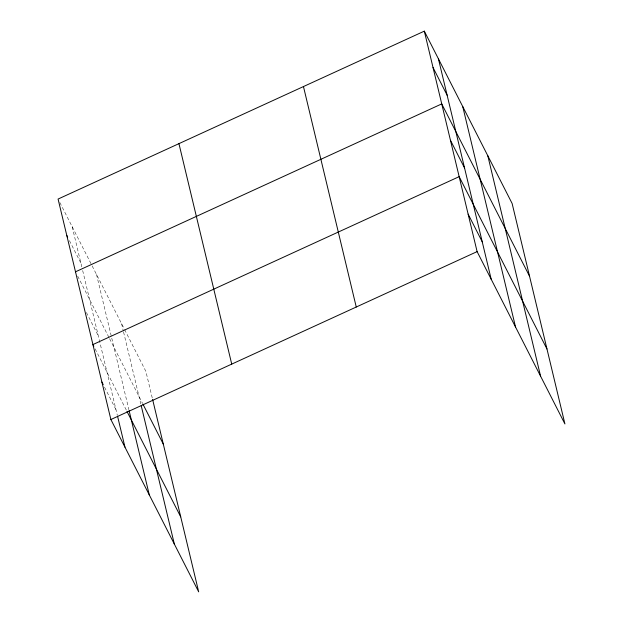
<?xml version="1.0" encoding="UTF-8"?>
<svg xmlns="http://www.w3.org/2000/svg" width="623" height="623" viewBox="0 0 623 623"><rect width="100%" height="100%" fill="white"/><g stroke="black" fill="none" stroke-linecap="round" stroke-linejoin="round"><path stroke-width="0.47" stroke-dasharray="3.12 2.34" d="M59.847 202.514L91.721 265.087M92.157 265.935L124.172 328.765M124.608 329.614L145.891 371.386L152.362 398.44M69.433 240.618L80.889 263.101M77.704 276.129L109.15 337.837M109.578 338.686L142.465 403.221M86.418 312.505L98.309 335.852M95.124 348.88L126.57 410.588M104.539 387.226L115.995 409.7M121.563 323.649L123.354 331.109M123.572 332.043L140.775 403.86M96.503 274.463L128.891 409.708M72.175 226.717L81.784 266.831M82.672 270.561L117.342 415.323"/><path stroke-width="0.93" d="M424.318 31.15L477.109 251.614L564.921 423.944L512.122 203.48L424.318 31.15L58.079 199.056L110.878 419.52L198.682 591.85L152.588 399.366M75.5 271.807L441.738 103.901L529.55 276.23M110.878 419.52L477.109 251.614M433.032 67.525L447.127 95.194M450.452 140.276L464.548 167.945M546.971 348.989L459.159 176.652L92.928 344.558L93.808 346.287M468.138 214.133L482.233 241.794M66.793 235.432L67.673 237.161M142.893 404.07L163.312 444.137M126.999 411.437L180.732 516.895M101.899 382.039L103.223 384.632M487.801 155.742L540.593 376.206M462.741 106.556L515.533 327.013M438.413 58.811L491.204 279.275M303.463 86.558L356.255 307.022M178.941 143.648L231.733 364.112M141.219 405.729L174.354 544.113M129.109 410.635L149.294 494.927M117.568 416.265L124.974 447.182"/></g></svg>
